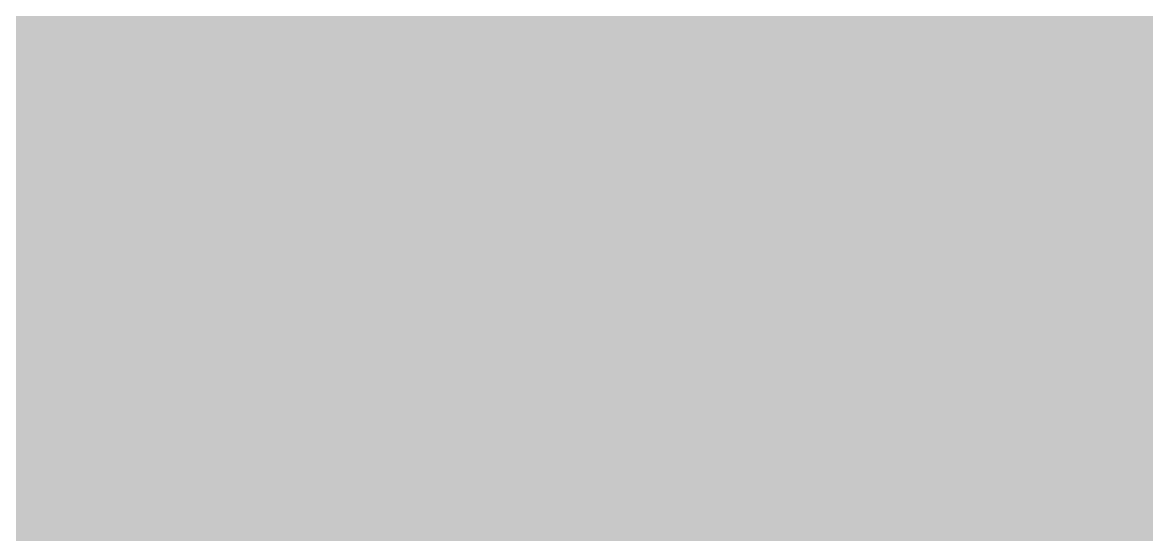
# Model space of a CAD drawing. Header units: inches. Extents: x -4061 to -1937, y 9836 to 11171.
# Drawn here: x -3498.331423 to -3498.329444, y 10353.771488 to 10353.77239 of the extents above; entities that cross this region are included whole.
import ezdxf

# ---------------------------------------------------------------- set-up
doc = ezdxf.new("R2010")
doc.units = ezdxf.units.IN
doc.header["$MEASUREMENT"] = 0
doc.layers.add('A-CLNG-2', color=13, linetype='Continuous', lineweight=5)

msp = doc.modelspace()

# ---------------------------------------------------------------- hatches: boundary and pattern name
at = {"layer": 'A-CLNG-2'}
h = msp.add_hatch(color=256, dxfattribs=at)
h.paths.add_polyline_path([(-3448.0237367, 10334.5708646), (-3448.0237367, 10339.730348), (-3448.7737367, 10339.730348), (-3448.7737367, 10342.230348), (-3448.0237367, 10342.230348), (-3448.0237367, 10345.5893961), (-3477.6987367, 10345.5893961), (-3477.6987367, 10334.5708646), (-3454.9237367, 10334.5708646)], flags=0)
h.paths.add_polyline_path([(-3443.2737367, 10334.5708646), (-3434.7237367, 10334.5708646), (-3434.7237367, 10345.5893961), (-3443.2737367, 10345.5893961), (-3443.2737367, 10342.230348), (-3442.5237367, 10342.230348), (-3442.5237367, 10339.730348), (-3443.2737367, 10339.730348), (-3443.2737367, 10338.3410217)], flags=0)
h.paths.add_polyline_path([(-3442.2315047, 10351.5893961), (-3434.7237367, 10351.5893961), (-3434.7237367, 10353.5208646), (-3477.6987367, 10353.5208646), (-3477.6987367, 10351.5893961), (-3456.9237367, 10351.5893961), (-3456.9237367, 10352.3393961), (-3454.9237367, 10352.3393961), (-3454.9237367, 10351.5893961)], flags=0)
h.paths.add_polyline_path([(-3491.056149, 10353.7708646), (-3434.7237367, 10353.7708646), (-3434.7237367, 10391.9208646), (-3498.3323219, 10391.9208646), (-3498.3323219, 10353.7708646)], flags=0)
h.paths.add_polyline_path([(-3437.5389512, 10392.1708646), (-3434.7237367, 10392.1708646), (-3434.7237367, 10411.1208646), (-3498.3323219, 10411.1208646), (-3498.3323219, 10392.1708646), (-3442.2315047, 10392.1708646)], flags=0)

doc.saveas('drawing.dxf')
